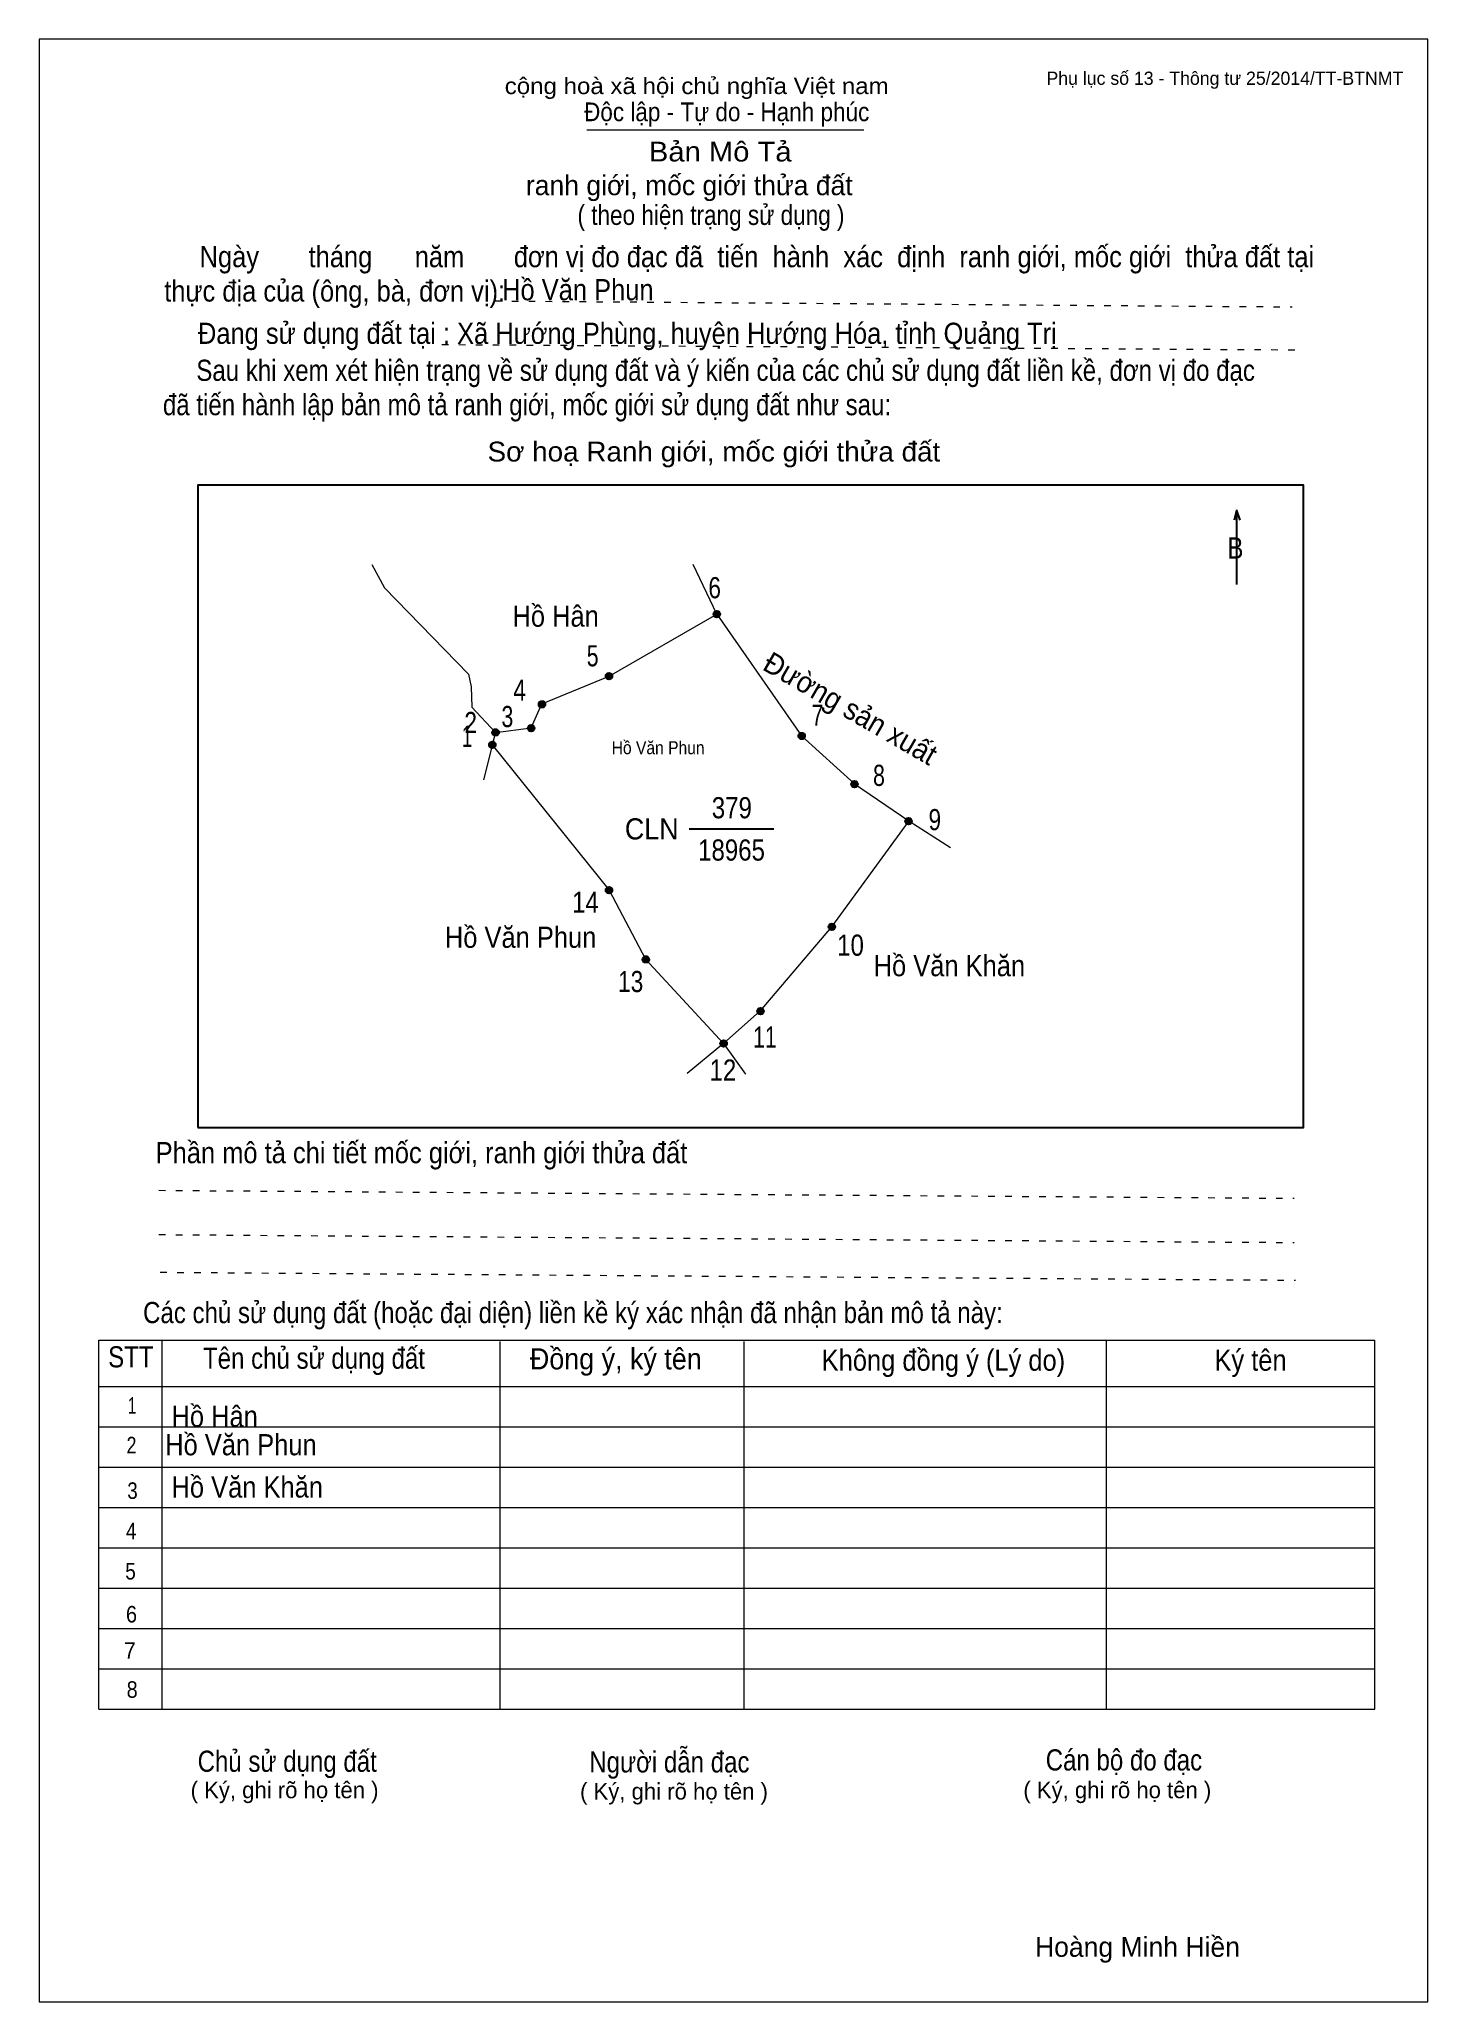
# Model space of a CAD drawing. Header units: centimetres. Extents: x 0 to 21, y 0 to 29.7.
import ezdxf
from ezdxf.enums import TextEntityAlignment as Align

# ---------------------------------------------------------------- set-up
doc = ezdxf.new("R2010")
doc.units = ezdxf.units.CM
doc.header["$LTSCALE"] = 0.13
doc.header["$PDMODE"] = 32
doc.header["$PDSIZE"] = 0.065
doc.linetypes.add('DOTTED', pattern=[1.5, 0.3, -1.2])
for name, color, linetype, lineweight in [('1', 7, 'Continuous', 13), ('32', 7, 'Continuous', 25), ('33', 7, 'Continuous', 25), ('61', 7, 'Continuous', 13), ('62', 7, 'Continuous', 13)]:
    doc.layers.add(name, color=color, linetype=linetype, lineweight=lineweight)
for name, color, linetype in [('34', 7, 'Continuous'), ('45', 7, 'Continuous'), ('63', 7, 'Continuous')]:
    doc.layers.add(name, color=color, linetype=linetype)

msp = doc.modelspace()

# ---------------------------------------------------------------- hatches: boundary and pattern name
at = {"layer": '32'}
for points in [[(10.2966, 21.0002, 1), (10.1966, 21.0002, 1)], [(8.6673, 20.0599, 1), (8.5673, 20.0599, 1)], [(7.6534, 19.6348, 1), (7.5534, 19.6348, 1)], [(7.4899, 19.275, 1), (7.3899, 19.275, 1)], [(6.9022, 19.0202, 1), (6.8022, 19.0202, 1)], [(6.9522, 19.2106, 1), (6.8522, 19.2106, 1)], [(11.5812, 19.1556, 1), (11.4812, 19.1556, 1)], [(12.3786, 18.425, 1), (12.2786, 18.425, 1)], [(13.1978, 17.8677, 1), (13.0978, 17.8677, 1)], [(8.6673, 16.8222, 1), (8.5673, 16.8222, 1)], [(12.0358, 16.2662, 1), (11.9358, 16.2662, 1)], [(9.2232, 15.7756, 1), (9.1232, 15.7756, 1)], [(10.9566, 14.9907, 1), (10.8566, 14.9907, 1)], [(10.4006, 14.5002, 1), (10.3006, 14.5002, 1)]]:
    msp.add_hatch(color=256, dxfattribs=at).paths.add_polyline_path(points)

# ---------------------------------------------------------------- linework, layer by layer
at = {"layer": '1'}
msp.add_lwpolyline([(21, 0), (21, 29.7), (0, 29.7), (0, 0)], close=True, dxfattribs=at)
at = {"layer": '32'}
for centre in [(10.2466, 21.0002), (8.6173, 20.0599), (7.6034, 19.6348), (7.4399, 19.275), (6.8522, 19.0202), (6.9022, 19.2106), (11.5312, 19.1556), (12.3286, 18.425), (13.1478, 17.8677), (8.6173, 16.8222), (11.9858, 16.2662), (9.1732, 15.7756), (10.9066, 14.9907), (10.3506, 14.5002)]:
    msp.add_circle(centre, 0.05, dxfattribs=at)
at = {"layer": '33'}
msp.add_line((9.83, 17.75), (11.11, 17.75), dxfattribs=at)
at = {"layer": '61'}
for p, q in [((10.25, 21), (9.89, 21.75)), ((6.9, 19.21), (6.85, 19.02)), ((10.35, 14.5), (9.8, 14.05)), ((10.35, 14.5), (10.68, 14.04))]:
    msp.add_line(p, q, dxfattribs=at)
for points in [[(5.03, 21.75), (5.22, 21.4), (6.49, 20.09), (6.53, 19.9), (6.54, 19.59), (6.9, 19.21), (6.85, 19.02)], [(6.9, 19.21), (7.44, 19.28), (7.6, 19.64), (8.62, 20.06), (10.25, 21)], [(10.25, 21), (11.53, 19.16), (12.33, 18.43), (13.15, 17.87), (13.78, 17.47)], [(6.85, 19.02), (6.83, 18.93), (6.72, 18.49)], [(6.85, 19.02), (8.62, 16.82), (9.17, 15.78), (10.35, 14.5)], [(13.15, 17.87), (11.98, 16.27), (10.9, 14.99), (10.35, 14.5)]]:
    msp.add_lwpolyline(points, dxfattribs=at)
msp.add_point((6.85, 19.02), dxfattribs=at)
at = {"layer": '62'}
for p, q in [((8.28, 28.33), (12.47, 28.33)), ((0.9, 10.01), (20.2, 10.01)), ((0.9, 4.43), (0.9, 10.01)), ((1.86, 4.43), (1.86, 10.01)), ((6.97, 4.43), (6.97, 9.99)), ((10.66, 4.43), (10.66, 9.99)), ((16.14, 4.43), (16.14, 10.01)), ((20.2, 4.43), (20.2, 10.01)), ((0.9, 9.31), (20.2, 9.31)), ((0.9, 8.7), (20.2, 8.7)), ((0.9, 8.09), (20.2, 8.09)), ((0.9, 7.48), (20.2, 7.48)), ((0.9, 6.87), (20.2, 6.87)), ((0.9, 6.26), (20.2, 6.26)), ((0.9, 5.65), (20.2, 5.65)), ((0.9, 5.04), (20.2, 5.04)), ((0.9, 4.43), (20.2, 4.43))]:
    msp.add_line(p, q, dxfattribs=at)
at = {"layer": '62', "linetype": 'DOTTED'}
for p, q in [((6.89, 25.74), (18.95, 25.65)), ((6.09, 25.08), (19.04, 25)), ((1.81, 12.28), (18.98, 12.16)), ((1.81, 11.61), (18.98, 11.49)), ((1.83, 11.04), (19, 10.92))]:
    msp.add_line(p, q, dxfattribs=at)
at = {"layer": '62', "lineweight": 25}
for p, q in [((18.11, 22.58), (18.11, 21.45)), ((18.11, 22.57), (18.07, 22.42)), ((18.11, 22.57), (18.16, 22.42))]:
    msp.add_line(p, q, dxfattribs=at)
msp.add_lwpolyline([(2.4, 13.23), (19.12, 13.23), (19.12, 22.95), (2.4, 22.95)], close=True, dxfattribs=at)

# ---------------------------------------------------------------- texts
at = {"layer": '32'}
for s, width, p in [('6', 0.8, (10.215, 21.24)), ('5', 0.75, (8.37, 20.21)), ('4', 0.8, (7.265, 19.69)), ('3', 0.75, (7.08, 19.29)), ('7', 0.75, (11.77, 19.31)), ('1', 0.65, (6.47, 18.99)), ('2', 0.8, (6.525, 19.2)), ('8', 0.75, (12.7, 18.4)), ('9', 0.8, (13.545, 17.73)), ('14', 0.85, (8.26, 16.48)), ('10', 0.85, (12.27, 15.83)), ('13', 0.8, (8.945, 15.28)), ('11', 0.75, (10.975, 14.44)), ('12', 0.85, (10.34, 13.94))]:
    msp.add_text(s, height=0.32, dxfattribs=dict(at, width=width)).set_placement(p, align=Align.CENTER)
at = {"layer": '33'}
for s, width, p in [('Hồ Hân', 0.9, (7.81, 20.81)), ('379', 0.85, (10.475, 17.91)), ('18965', 0.85, (10.47, 17.27)), ('Hồ Văn Phun', 0.9, (7.28, 15.95)), ('Hồ Văn Khăn', 0.9, (13.765, 15.52)), ('Hồ Văn Phun', 0.9, (3.05, 8.27))]:
    msp.add_text(s, height=0.32, dxfattribs=dict(at, width=width)).set_placement(p, align=Align.CENTER)
at = {"layer": '33', "width": 0.95}
msp.add_text('Đường sản xuất', height=0.3199, rotation=330, dxfattribs=at).set_placement((12.19, 19.4356), align=Align.CENTER)
msp.add_text('CLN', height=0.32, dxfattribs=at).set_placement((9.67, 17.59), align=Align.RIGHT)
at = {"layer": '34', "width": 0.9}
for s, p in [('Hồ Văn Phun', (7, 25.75)), ('Hồ Hân', (2, 8.7)), ('Hồ Văn Khăn', (2, 7.63))]:
    msp.add_text(s, height=0.32, dxfattribs=at).set_placement(p)
at = {"layer": '45', "width": 0.9}
msp.add_text('Hồ Văn Phun', height=0.1962, dxfattribs=at).set_placement((9.36, 18.88), align=Align.CENTER)
at = {"layer": '62'}
for s, height, width, p in [('cộng hoà xã hội chủ nghĩa Việt nam', 0.2474, 1.1, (7.04, 28.87)), ('Độc lập - Tự do - Hạnh phúc', 0.2828, 0.9, (8.24, 28.46)), ('Bản Mô Tả', 0.3, 1.1, (9.22, 27.85)), ('( theo hiện trạng sử dụng )', 0.3, 0.85, (8.14, 26.89)), ('     Ngày       tháng      năm       đơn vị đo đạc đã  tiến  hành  xác  định  ranh giới, mốc giới  thửa đất tại ', 0.32, 0.9, (1.89, 26.25)), ('thực địa của (ông, bà, đơn vị): ', 0.32, 0.9, (1.89, 25.73)), ('Đang sử dụng đất tại : Xã Hướng Phùng, huyện Hướng Hóa, tỉnh Quảng Trị', 0.32, 0.9, (2.4, 25.09)), ('     Sau khi xem xét hiện trạng về sử dụng đất và ý kiến của các chủ sử dụng đất liền kề, đơn vị đo đạc ', 0.32, 0.85, (1.87, 24.53)), ('đã tiến hành lập bản mô tả ranh giới, mốc giới sử dụng đất như sau:', 0.32, 0.85, (1.87, 24.01)), ('Sơ hoạ Ranh giới, mốc giới thửa đất', 0.3, 1.05, (6.78, 23.31)), ('B', 0.32, 0.85, (17.97, 21.84)), ('Phần mô tả chi tiết mốc giới, ranh giới thửa đất ', 0.32, 0.9, (1.76, 12.69)), ('Các chủ sử dụng đất (hoặc đại diện) liền kề ký xác nhận đã nhận bản mô tả này:', 0.32, 0.85, (1.57, 10.27))]:
    msp.add_text(s, height=height, dxfattribs=dict(at, width=width)).set_placement(p)
msp.add_text('ranh giới, mốc giới thửa đất', height=0.3, dxfattribs=at).set_placement((7.36, 27.34))
for s, height, width, p in [('STT', 0.32, 0.85, (1.385, 9.6)), ('Tên chủ sử dụng đất', 0.32, 0.85, (4.155, 9.58)), ('Đồng ý, ký tên', 0.32, 0.95, (8.72, 9.57)), ('Không đồng ý (Lý do)', 0.32, 0.9, (13.675, 9.55)), ('Ký tên', 0.32, 0.9, (18.32, 9.55)), ('1', 0.25, 0.7, (1.405, 8.9)), ('2', 0.25, 0.8, (1.395, 8.3)), ('3', 0.25, 0.85, (1.41, 7.61)), ('4', 0.25, 0.85, (1.39, 7)), ('5', 0.25, 0.85, (1.38, 6.39)), ('6', 0.25, 0.9, (1.395, 5.74)), ('7', 0.25, 0.95, (1.37, 5.19)), ('8', 0.25, 0.9, (1.405, 4.6)), ('Người dẫn đạc', 0.32, 0.85, (9.53, 3.47)), ('Chủ sử dụng đất', 0.32, 0.85, (3.75, 3.48)), ('Cán bộ đo đạc', 0.32, 0.85, (16.405, 3.5))]:
    msp.add_text(s, height=height, dxfattribs=dict(at, width=width)).set_placement(p, align=Align.CENTER)
for p in [(3.71, 3.08), (9.6, 3.06), (16.305, 3.08)]:
    msp.add_text('( Ký, ghi rõ họ tên )', height=0.25, dxfattribs=at).set_placement(p, align=Align.CENTER)
at = {"layer": '63'}
msp.add_text('Phụ lục số 13 - Thông tư 25/2014/TT-BTNMT', height=0.2, dxfattribs=at).set_placement((20.63, 29.01), align=Align.RIGHT)
msp.add_text('Hoàng Minh Hiền', height=0.3, dxfattribs=at).set_placement((16.61, 0.68), align=Align.CENTER)

doc.saveas('drawing.dxf')
